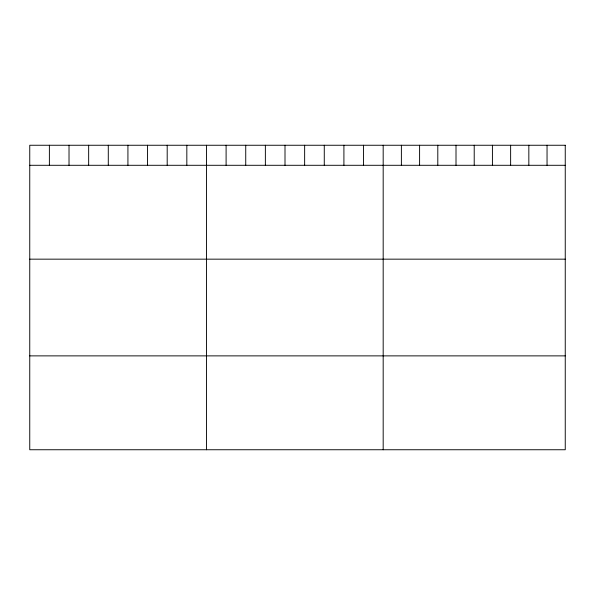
<?xml version="1.0" encoding="UTF-8"?>
<svg xmlns="http://www.w3.org/2000/svg" width="595" height="595" viewBox="0 0 595 595"><rect width="100%" height="100%" fill="white"/><g stroke="black" fill="none" stroke-linecap="round" stroke-linejoin="round"><path stroke-width="0.89" d="M29.75 165.291L565.25 165.291M29.75 259.16L565.25 259.16M29.75 355.877L565.25 355.877M547.043 145.254L547.043 165.291M528.836 145.254L528.836 165.291M510.629 145.254L510.629 165.291M492.422 145.254L492.422 165.291M474.215 145.254L474.215 165.291M456.008 145.254L456.008 165.291M437.801 145.254L437.801 165.291M419.594 145.254L419.594 165.291M401.387 145.254L401.387 165.291M383.18 145.254L383.18 449.746M363.545 145.254L363.545 165.291M343.91 145.254L343.91 165.291M324.275 145.254L324.275 165.291M304.64 145.254L304.64 165.291M285.005 145.254L285.005 165.291M265.37 145.254L265.37 165.291M245.735 145.254L245.735 165.291M226.1 145.254L226.1 165.291M206.465 145.254L206.465 449.746M186.83 145.254L186.83 165.291M167.195 145.254L167.195 165.291M147.56 145.254L147.56 165.291M127.925 145.254L127.925 165.291M108.29 145.254L108.29 165.291M88.655 145.254L88.655 165.291M69.02 145.254L69.02 165.291M49.385 145.254L49.385 165.291M565.25 145.254L29.75 145.254L29.75 449.746L565.25 449.746L565.25 145.254"/></g></svg>
